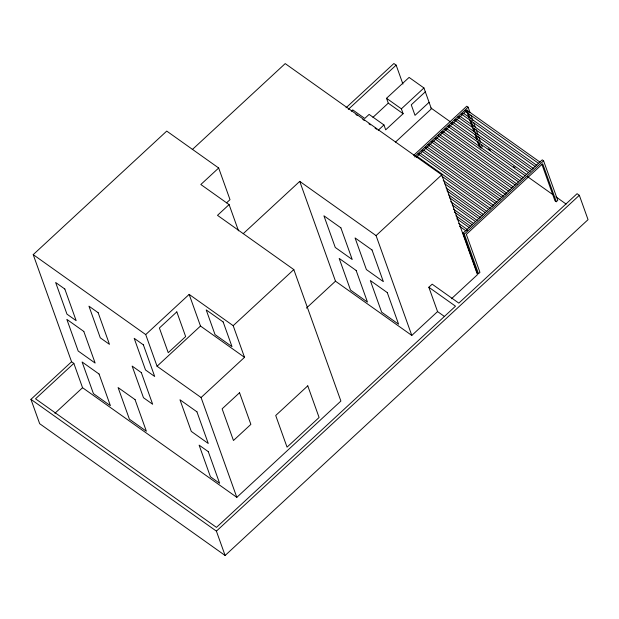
<?xml version="1.0" encoding="UTF-8"?>
<svg xmlns="http://www.w3.org/2000/svg" width="619" height="619" viewBox="0 0 619 619"><rect width="100%" height="100%" fill="white"/><g stroke="black" fill="none" stroke-linecap="round" stroke-linejoin="round"><path stroke-width="0.93" d="M218.677 168.004L200.835 184.508L229.1 204.603L217.493 215.342L293.816 269.582L340.891 401.05L236.822 497.343L82.551 387.711L73.839 363.368L71.572 361.759L33.217 254.633L166.735 131.089L218.677 168.004L230.013 199.651L226.577 202.823M192.261 149.612L285.204 63.602L441.734 174.837L477.481 274.658L451.437 298.753M444.62 316.603L437.563 311.589L428.843 287.247L432.17 284.175L458.826 303.117L577.07 193.701L579.33 195.302L588.05 219.652L225.115 555.483L39.67 423.698L30.95 399.348L71.572 361.759M346.013 107.807L393.885 63.517L396.145 65.127L402.923 84.06M73.839 363.368L35.531 398.806L216.464 527.38L455.499 306.188L428.843 287.247M348.28 109.416L396.145 65.127M351.298 111.242L352.745 109.903L364.761 118.438L369.117 114.407L383.958 124.953L385.699 129.828L403.116 113.703L401.375 108.836L386.535 98.289L409.097 77.414L423.938 87.96L431.412 108.836L395.487 142.076M243.259 233.634L299.743 181.375L376.066 235.607L411.805 335.428L437.563 311.589M372.948 117.347L388.275 103.156L386.535 98.289M54.89 413.306L82.551 387.711M201.082 397.522L157.056 366.239L145.72 334.585L189.159 294.396L233.185 325.679L244.52 357.333L201.082 397.522L236.822 497.343M378.147 130.33L383.958 124.953M401.375 108.836L423.938 87.96M425.323 91.821L411.256 104.828L415.016 115.335L429.083 102.321M157.056 366.239L200.494 326.043L189.159 294.396M413.678 155.338L466.765 106.22L468.111 107.18L470.045 112.573M415.032 156.298L468.111 107.18M233.185 325.679L293.816 269.582M416.316 157.203L438.941 136.265M440.349 134.957L467.221 110.097L470.131 118.237M376.066 235.607L441.734 174.837M306.405 308.092L335.483 281.188L299.743 181.375M556.295 201.724L542.693 163.733L466.339 234.384L479.942 272.375L478.487 273.73L477.133 272.77L462.973 233.208L542.244 159.857L543.59 160.816L557.758 200.378L556.295 201.724L554.949 200.765L541.996 164.584M478.487 273.73L464.32 234.168L543.59 160.816M225.115 555.483L216.402 531.133L579.33 195.302M414.684 156.924L416.927 156.228L490.279 208.348M467.384 230.353L465.89 230.817L459.646 226.376M540.132 162.224L466.78 110.097L464.544 110.793L538.669 163.47M536.774 165.327L463.422 113.207L461.178 113.904L535.311 166.581M533.416 168.438L460.064 116.31L457.82 117.006L531.953 169.683M530.127 171.478L456.783 119.351L454.539 120.047L528.665 172.724M526.769 174.581L453.425 122.461L451.181 123.158L525.307 175.835M430.824 107.915L450.485 121.897M488.244 148.73L490.604 150.402M513.422 166.612L514.993 167.734M527.574 176.678L552.752 194.567M555.893 196.803L566.122 204.069M523.411 177.692L450.059 125.572L447.816 126.261L521.949 178.945M520.099 180.756L446.756 128.636L444.512 129.325L518.637 182.009M517.523 184.416L443.39 131.739L441.154 132.435L515.279 185.112M513.383 186.969L440.032 134.849L437.788 135.546L511.921 188.222M388.275 103.156L403.116 113.703M510.095 190.01L436.751 137.89L434.507 138.586L508.632 191.263M506.737 193.12L433.393 141L431.149 141.689L505.274 194.366M503.379 196.231L430.035 144.103L427.791 144.8L501.916 197.476M500.284 199.094L426.932 146.974L424.688 147.662L498.821 200.347M496.925 202.204L423.574 150.077L421.33 150.773L495.463 203.45M493.567 205.315L420.216 153.187L417.972 153.883L492.097 206.56M355.902 114.515L357.434 115.606M362.804 119.421L364.336 120.512M368.939 123.785L370.479 124.876M375.075 128.148L376.615 129.239M441.997 176.33L488.817 209.601M443.219 180.408L486.921 211.458M444.883 183.874L485.458 212.712M446.106 187.952L483.563 214.569M446.988 190.861L482.1 215.814M448.473 194.699L480.46 217.431M449.348 197.608L478.998 218.685M450.647 201.616L477.179 220.472M452.303 205.09L475.717 221.726M453.534 209.16L473.821 223.583M454.408 212.077L472.359 224.829M455.932 215.884L470.757 226.415M456.807 218.793L469.295 227.668M458.772 223.467L467.353 229.564M462.973 233.208L464.32 234.168M335.483 281.188L411.805 335.428M200.494 326.043L244.52 357.333M33.217 254.633L145.72 334.585M30.95 399.348L216.402 531.133M471.013 115.266L472.939 120.666M473.589 122.461L475.516 127.854M476.166 129.657L478.092 135.05M478.735 136.845L480.669 142.246M481.636 144.939L482.278 146.742L480.824 148.088L478.557 141.759M470.78 120.047L473.048 126.377M473.697 128.187L477.907 139.948M466.842 111.853L469.109 118.183M469.759 119.993L473.968 131.754M474.935 134.462L476.885 139.894M477.528 141.705L479.47 147.129M229.1 204.603L238.493 230.825M176.81 311.883L159.393 328L168.229 352.691L185.654 336.566L176.81 311.883M239.545 392.725L222.12 408.85L233.456 440.496L250.873 424.379L239.545 392.725M307.767 385.838L275.71 415.496L287.038 447.142L319.094 417.485L307.767 385.838M340.883 227.854L323.923 215.799L335.258 247.445L352.219 259.5L340.883 227.854M372.019 249.975L355.058 237.928L366.394 269.575L383.354 281.63L372.019 249.975M356.142 270.457L339.181 258.402L350.509 290.056L367.469 302.103L356.142 270.457M387.277 292.586L370.317 280.531L381.644 312.177L398.605 324.232L387.277 292.586M223.157 321.95L206.197 309.895L215.033 334.585L231.993 346.632L223.157 321.95M64.825 289.019L55.64 282.488L66.968 314.143L76.16 320.673L64.825 289.019M98.142 312.696L88.95 306.165L100.286 337.819L109.47 344.342L98.142 312.696M143.368 344.837L134.184 338.307L145.511 369.953L154.696 376.484L143.368 344.837M83.805 331.428L66.844 319.373L78.18 351.019L95.14 363.074L83.805 331.428M196.927 411.813L179.967 399.758L191.302 431.412L208.263 443.467L196.927 411.813M141.325 372.599L132.141 366.069L143.476 397.723L152.661 404.253L141.325 372.599M99.063 374.031L82.103 361.976L93.43 393.63L110.391 405.677L99.063 374.031M135.043 399.603L118.082 387.548L129.417 419.202L146.378 431.25L135.043 399.603M208.293 451.653L199.109 445.131L210.437 476.777L219.629 483.307L208.293 451.653"/></g></svg>
